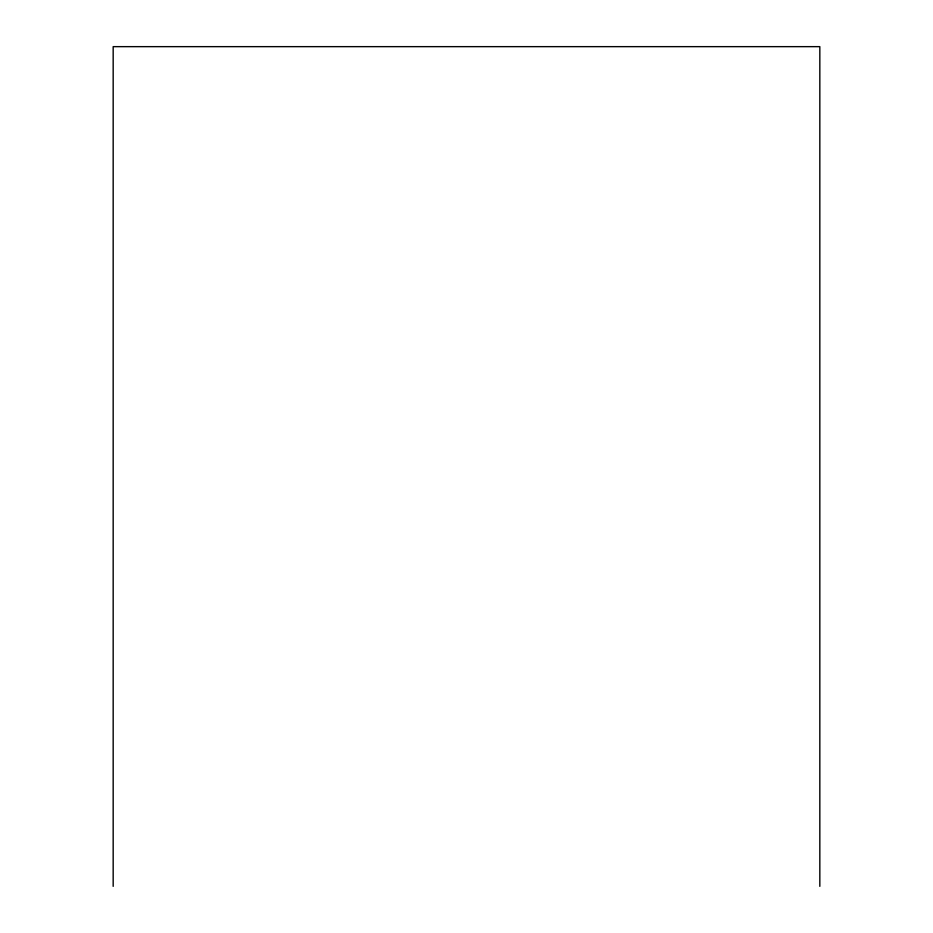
<?xml version="1.0" encoding="UTF-8"?>
<svg xmlns="http://www.w3.org/2000/svg" width="933" height="933" viewBox="0 0 933 933"><rect width="100%" height="100%" fill="white"/><g stroke="black" fill="none" stroke-linecap="round" stroke-linejoin="round"><path stroke-width="1.4" d="M819.827 886.35L819.827 46.65L113.173 46.65L113.173 886.35"/></g></svg>
